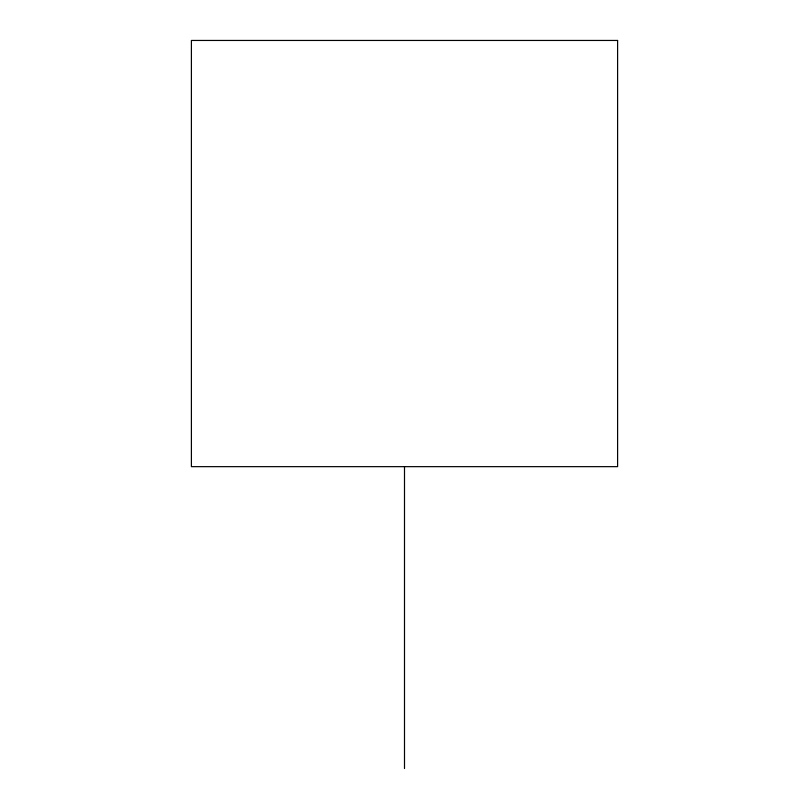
<?xml version="1.0" encoding="UTF-8"?>
<svg xmlns="http://www.w3.org/2000/svg" width="809" height="809" viewBox="0 0 809 809"><rect width="100%" height="100%" fill="white"/><g stroke="black" fill="none" stroke-linecap="round" stroke-linejoin="round"><path stroke-width="1.21" d="M404.5 466.651L404.5 768.55M617.601 40.45L191.399 40.45L191.399 466.651L617.601 466.651L617.601 40.45"/></g></svg>
